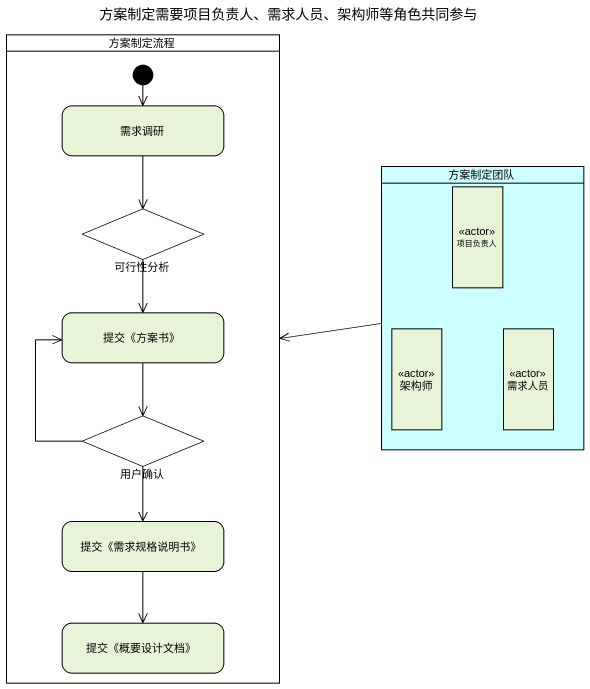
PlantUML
@startuml
title 方案制定需要项目负责人、需求人员、架构师等角色共同参与
hide empty description
state 方案制定流程 <<partition>> #FFFFFF {
  state 需求调研
  state 可行性分析 <<choice>>
  state "提交《方案书》" as 提交_方案书
  state 用户确认 <<choice>>
  state "提交《需求规格说明书》" as 提交_需求规格说明书
  state "提交《概要设计文档》" as 提交_概要设计文档
  [*] --> 需求调研
}
state 方案制定团队 <<partition>> #CCFFFF {
  state 项目负责人 <<actor>>
  state 架构师 <<actor>>
  state 需求人员 <<actor>>
}
需求调研 --> 可行性分析
方案制定团队 -left-> 方案制定流程
可行性分析 --> 提交_方案书
提交_方案书 --> 用户确认
用户确认 -up-> 提交_方案书
用户确认 --> 提交_需求规格说明书
提交_需求规格说明书 --> 提交_概要设计文档
@enduml
